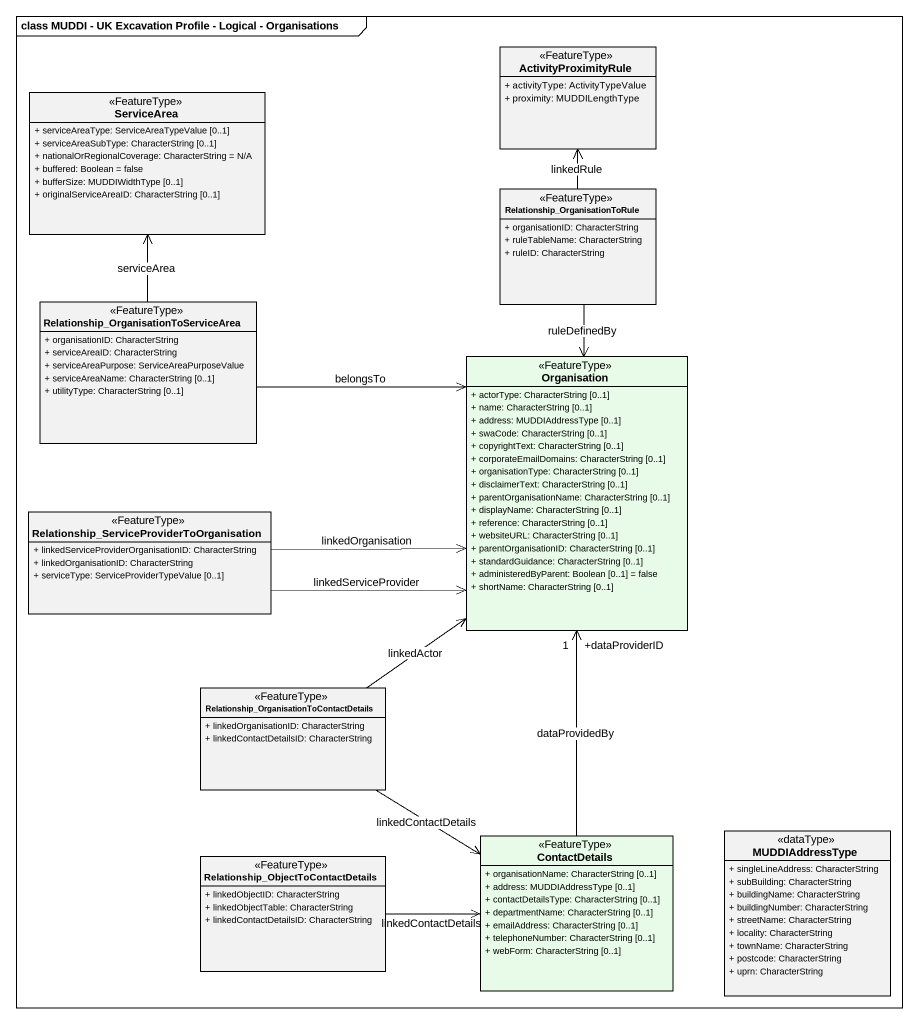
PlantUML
@startuml
mainframe class MUDDI - UK Excavation Profile - Logical - Organisations
hide circle
hide empty members
skinparam classAttributeIconSize 0
class ActivityProximityRule <<FeatureType>> {
  + activityType: ActivityTypeValue
  + proximity: MUDDILengthType
}
class ServiceArea <<FeatureType>> {
  + serviceAreaType: ServiceAreaTypeValue [0..1]
  + serviceAreaSubType: CharacterString [0..1]
  + nationalOrRegionalCoverage: CharacterString = N/A
  + buffered: Boolean = false
  + bufferSize: MUDDIWidthType [0..1]
  + originalServiceAreaID: CharacterString [0..1]
}
class "Relationship_OrganisationToRule" as Relationship <<FeatureType>> {
  + organisationID: CharacterString
  + ruleTableName: CharacterString
  + ruleID: CharacterString
}
class "Relationship_OrganisationToServiceArea" as Relationship_2 <<FeatureType>> {
  + organisationID: CharacterString
  + serviceAreaID: CharacterString
  + serviceAreaPurpose: ServiceAreaPurposeValue
  + serviceAreaName: CharacterString [0..1]
  + utilityType: CharacterString [0..1]
}
class Organisation <<FeatureType>> #E8FBE8 {
  + actorType: CharacterString [0..1]
  + name: CharacterString [0..1]
  + address: MUDDIAddressType [0..1]
  + swaCode: CharacterString [0..1]
  + copyrightText: CharacterString [0..1]
  + corporateEmailDomains: CharacterString [0..1]
  + organisationType: CharacterString [0..1]
  + disclaimerText: CharacterString [0..1]
  + parentOrganisationName: CharacterString [0..1]
  + displayName: CharacterString [0..1]
  + reference: CharacterString [0..1]
  + websiteURL: CharacterString [0..1]
  + parentOrganisationID: CharacterString [0..1]
  + standardGuidance: CharacterString [0..1]
  + administeredByParent: Boolean [0..1] = false
  + shortName: CharacterString [0..1]
}
class "Relationship_ServiceProviderToOrganisation" as Relationship_3 <<FeatureType>> {
  + linkedServiceProviderOrganisationID: CharacterString
  + linkedOrganisationID: CharacterString
  + serviceType: ServiceProviderTypeValue [0..1]
}
class "Relationship_OrganisationToContactDetails" as Relationship_4 <<FeatureType>> {
  + linkedOrganisationID: CharacterString
  + linkedContactDetailsID: CharacterString
}
class "Relationship_ObjectToContactDetails" as Relationship_5 <<FeatureType>> {
  + linkedObjectID: CharacterString
  + linkedObjectTable: CharacterString
  + linkedContactDetailsID: CharacterString
}
class ContactDetails <<FeatureType>> #E8FBE8 {
  + organisationName: CharacterString [0..1]
  + address: MUDDIAddressType [0..1]
  + contactDetailsType: CharacterString [0..1]
  + departmentName: CharacterString [0..1]
  + emailAddress: CharacterString [0..1]
  + telephoneNumber: CharacterString [0..1]
  + webForm: CharacterString [0..1]
}
class MUDDIAddressType <<dataType>> {
  + singleLineAddress: CharacterString
  + subBuilding: CharacterString
  + buildingName: CharacterString
  + buildingNumber: CharacterString
  + streetName: CharacterString
  + locality: CharacterString
  + townName: CharacterString
  + postcode: CharacterString
  + uprn: CharacterString
}
Relationship -up-> ActivityProximityRule : linkedRule
Relationship --> Organisation : ruleDefinedBy
Relationship_2 -up-> ServiceArea : serviceArea
Relationship_2 -right-> Organisation : belongsTo
Relationship_3 -right-> Organisation : linkedOrganisation
Relationship_3 -right-> Organisation : linkedServiceProvider
Relationship_4 -up-> Organisation : linkedActor
Relationship_4 --> ContactDetails : linkedContactDetails
Relationship_5 -right-> ContactDetails : linkedContactDetails
ContactDetails -up-> "+dataProviderID\n1" Organisation : dataProvidedBy
@enduml
